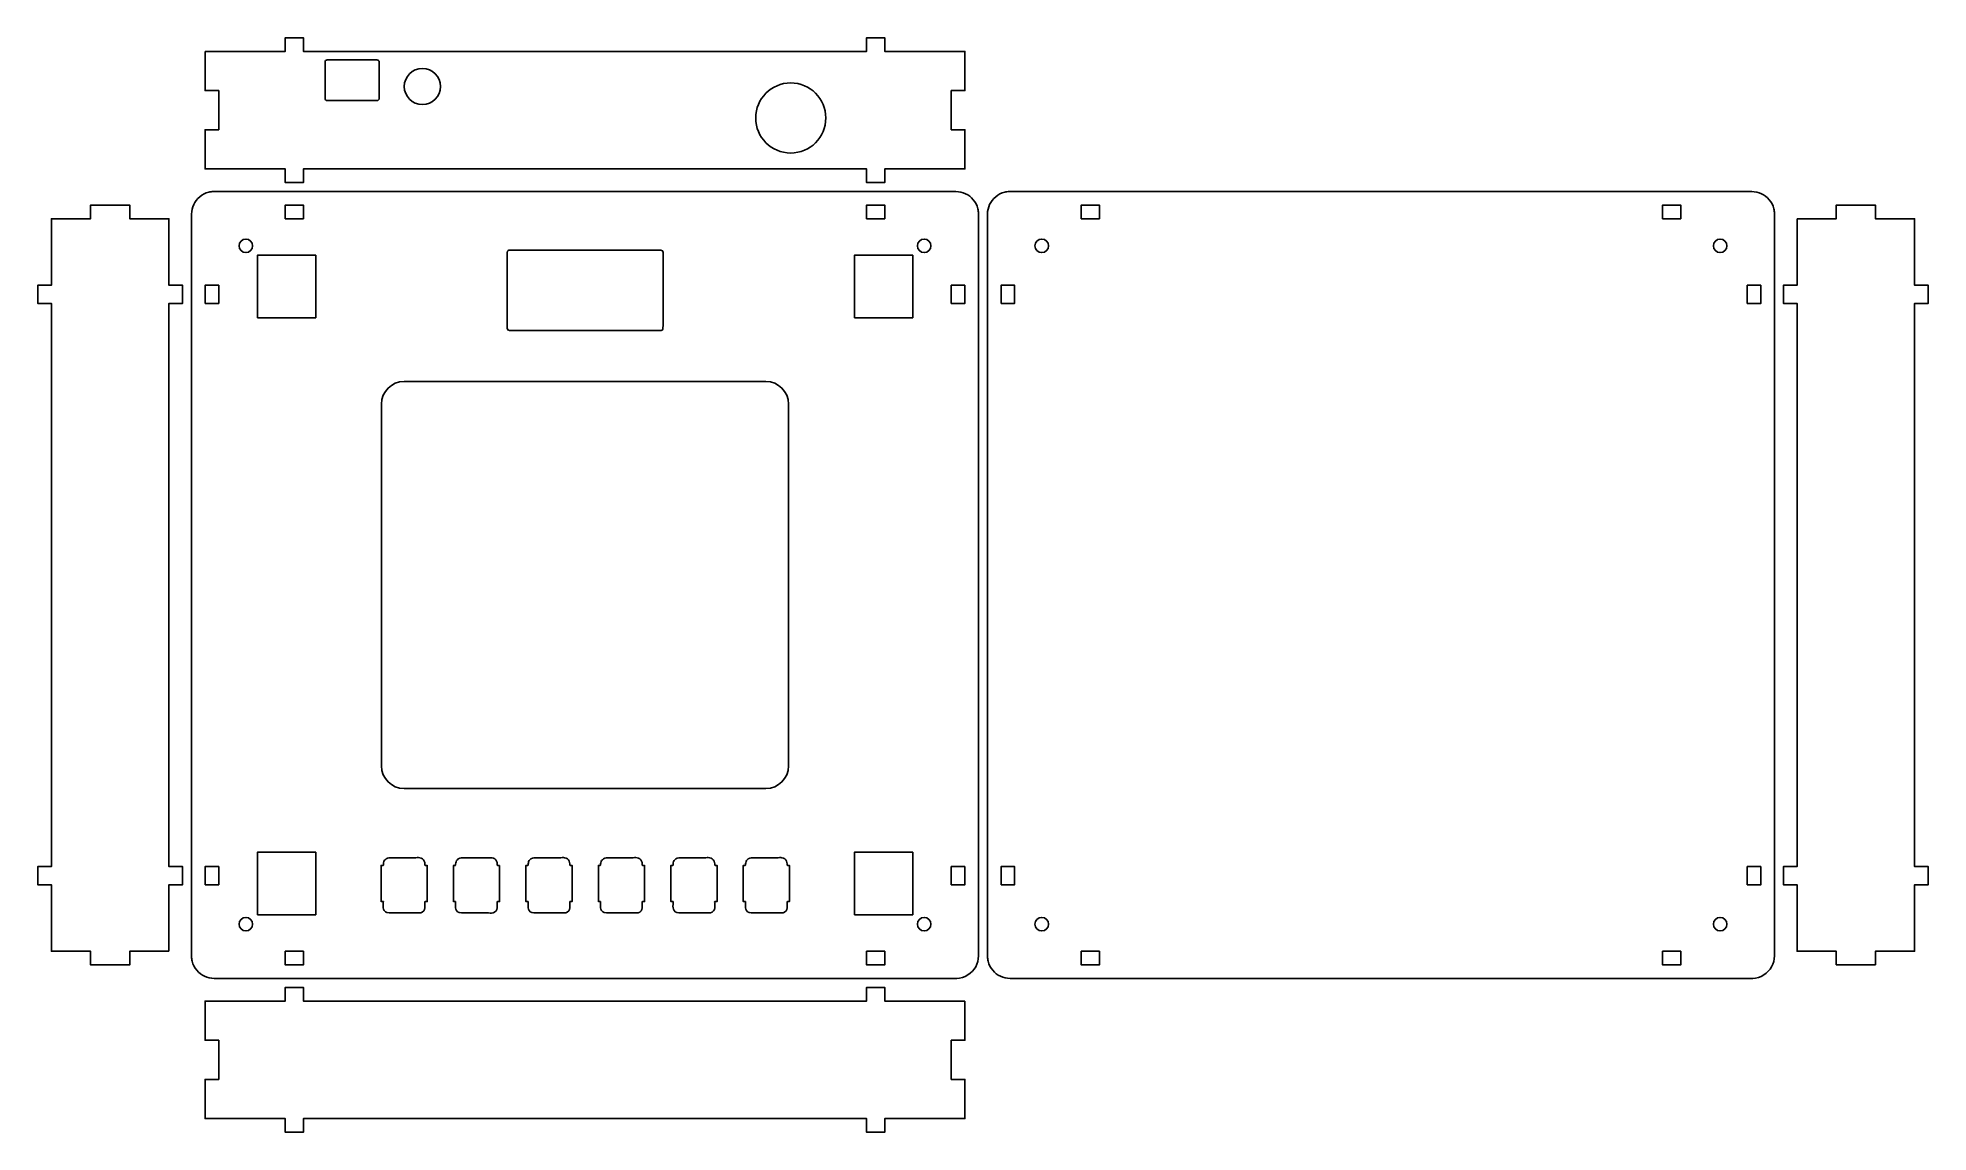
# Model space of a CAD drawing. Extents: x 1 to 419, y -270 to -28.
import ezdxf

# ---------------------------------------------------------------- set-up
doc = ezdxf.new("R2010")
doc.units = 0
doc.layers.add('_LAYER_', color=7, linetype='CONTINUOUS')

msp = doc.modelspace()

# ---------------------------------------------------------------- linework, layer by layer
at = {"layer": '_LAYER_', "color": 7}
for points in [[(37.96, -30.52), (55.69, -30.52), (55.69, -27.52), (59.69, -27.52), (59.69, -30.52), (184.24, -30.52), (184.24, -27.52), (188.24, -27.52), (188.24, -30.52), (205.96, -30.52), (205.96, -39.19), (202.96, -39.19), (202.96, -47.85), (205.96, -47.85), (205.96, -56.52), (188.24, -56.52), (188.24, -59.52), (184.24, -59.52), (184.24, -56.52), (59.69, -56.52), (59.69, -59.52), (55.69, -59.52), (55.69, -56.52), (37.96, -56.52), (37.96, -47.85), (40.96, -47.85), (40.96, -39.19), (37.96, -39.19), (37.96, -30.52)], [(29.97, -229.52), (29.97, -214.79), (32.97, -214.79), (32.97, -210.79), (29.97, -210.79), (29.97, -86.24), (32.97, -86.24), (32.97, -82.24), (29.97, -82.24), (29.97, -67.52), (21.3, -67.52), (21.3, -64.52), (12.63, -64.52), (12.63, -67.52), (3.97, -67.52), (3.97, -82.24), (0.97, -82.24), (0.97, -86.24), (3.97, -86.24), (3.97, -210.79), (0.97, -210.79), (0.97, -214.79), (3.97, -214.79), (3.97, -229.52), (12.63, -229.52), (12.63, -232.52), (21.3, -232.52), (21.3, -229.52), (29.97, -229.52)], [(55.69, -67.52), (59.69, -67.52), (59.69, -64.52), (55.69, -64.52), (55.69, -67.52)], [(184.24, -67.52), (188.24, -67.52), (188.24, -64.52), (184.24, -64.52), (184.24, -67.52)], [(231.69, -67.52), (235.69, -67.52), (235.69, -64.52), (231.69, -64.52), (231.69, -67.52)], [(360.24, -67.52), (364.24, -67.52), (364.24, -64.52), (360.24, -64.52), (360.24, -67.52)], [(389.96, -67.52), (389.96, -82.24), (386.96, -82.24), (386.96, -86.24), (389.96, -86.24), (389.96, -210.79), (386.96, -210.79), (386.96, -214.79), (389.96, -214.79), (389.96, -229.51), (398.63, -229.51), (398.63, -232.51), (407.3, -232.51), (407.3, -229.51), (415.96, -229.51), (415.96, -214.79), (418.96, -214.79), (418.96, -210.79), (415.96, -210.79), (415.96, -86.24), (418.96, -86.24), (418.96, -82.24), (415.96, -82.24), (415.96, -67.52), (407.3, -67.52), (407.3, -64.52), (398.63, -64.52), (398.63, -67.52), (389.96, -67.52)], [(49.51, -89.42), (62.41, -89.42), (62.41, -75.62), (49.51, -75.62), (49.51, -89.42)], [(181.52, -89.42), (194.42, -89.42), (194.42, -75.62), (181.52, -75.62), (181.52, -89.42)], [(37.97, -86.24), (40.97, -86.24), (40.97, -82.24), (37.97, -82.24), (37.97, -86.24)], [(205.96, -82.24), (202.96, -82.24), (202.96, -86.24), (205.96, -86.24), (205.96, -82.24)], [(213.96, -86.24), (216.96, -86.24), (216.96, -82.24), (213.96, -82.24), (213.96, -86.24)], [(381.96, -82.24), (378.96, -82.24), (378.96, -86.24), (381.96, -86.24), (381.96, -82.24)], [(49.52, -221.42), (62.42, -221.42), (62.42, -207.62), (49.52, -207.62), (49.52, -221.42)], [(181.52, -221.42), (194.42, -221.42), (194.42, -207.62), (181.52, -207.62), (181.52, -221.42)], [(37.97, -214.79), (40.97, -214.79), (40.97, -210.79), (37.97, -210.79), (37.97, -214.79)], [(205.96, -210.79), (202.96, -210.79), (202.96, -214.79), (205.96, -214.79), (205.96, -210.79)], [(213.96, -214.79), (216.96, -214.79), (216.96, -210.79), (213.96, -210.79), (213.96, -214.79)], [(381.96, -210.79), (378.96, -210.79), (378.96, -214.79), (381.96, -214.79), (381.96, -210.79)], [(59.69, -229.52), (55.69, -229.52), (55.69, -232.52), (59.69, -232.52), (59.69, -229.52)], [(188.24, -229.52), (184.24, -229.52), (184.24, -232.52), (188.24, -232.52), (188.24, -229.52)], [(235.69, -229.52), (231.69, -229.52), (231.69, -232.52), (235.69, -232.52), (235.69, -229.52)], [(364.24, -229.52), (360.24, -229.52), (360.24, -232.52), (364.24, -232.52), (364.24, -229.52)], [(205.96, -240.52), (205.96, -249.18), (202.96, -249.18), (202.96, -257.85), (205.96, -257.85), (205.96, -266.52), (188.24, -266.52), (188.24, -269.52), (184.24, -269.52), (184.24, -266.52), (59.69, -266.52), (59.69, -269.52), (55.69, -269.52), (55.69, -266.52), (37.97, -266.52), (37.97, -257.85), (40.97, -257.85), (40.97, -249.18), (37.97, -249.18), (37.97, -240.52), (55.69, -240.52), (55.69, -237.52), (59.69, -237.52), (59.69, -240.52), (184.24, -240.52), (184.24, -237.52), (188.24, -237.52), (188.24, -240.52), (205.96, -240.52)]]:
    msp.add_lwpolyline(points, dxfattribs=at)
for points, knots in [([(64.97, -41.39), (68.63, -41.39), (72.3, -41.39), (75.96, -41.39), (76.24, -41.39), (76.47, -41.16), (76.47, -40.89), (76.47, -38.22), (76.47, -35.55), (76.47, -32.89), (76.47, -32.61), (76.24, -32.39), (75.96, -32.39), (72.3, -32.39), (68.63, -32.39), (64.97, -32.39), (64.69, -32.39), (64.47, -32.61), (64.47, -32.89), (64.47, -35.55), (64.47, -38.22), (64.47, -40.89), (64.47, -41.16), (64.69, -41.39), (64.97, -41.39)], [0, 0, 0, 0, 1, 1, 1, 2, 2, 2, 3, 3, 3, 4, 4, 4, 5, 5, 5, 6, 6, 6, 7, 7, 7, 8, 8, 8, 8]), ([(86, -34.28), (83.79, -34.28), (82, -36.07), (82, -38.28), (82, -40.49), (83.79, -42.28), (86, -42.28), (88.21, -42.28), (90, -40.49), (90, -38.28), (90, -36.07), (88.21, -34.28), (86, -34.28)], [0, 0, 0, 0, 1, 1, 1, 2, 2, 2, 3, 3, 3, 4, 4, 4, 4]), ([(167.45, -37.5), (163.17, -37.5), (159.7, -40.97), (159.7, -45.25), (159.7, -49.54), (163.17, -53), (167.45, -53), (171.73, -53), (175.2, -49.54), (175.2, -45.25), (175.2, -40.97), (171.73, -37.5), (167.45, -37.5)], [0, 0, 0, 0, 1, 1, 1, 2, 2, 2, 3, 3, 3, 4, 4, 4, 4]), ([(39.97, -235.52), (68.61, -235.52), (97.25, -235.52), (125.89, -235.52), (140.33, -235.52), (154.76, -235.52), (169.2, -235.52), (176.42, -235.52), (183.63, -235.52), (190.85, -235.52), (194.46, -235.52), (198.07, -235.52), (201.68, -235.52), (203.39, -235.52), (205, -235.78), (206.64, -234.74), (208.09, -233.82), (208.96, -232.23), (208.96, -230.52), (208.96, -201.88), (208.96, -173.23), (208.96, -144.59), (208.96, -128.73), (208.96, -112.87), (208.96, -97.01), (208.96, -89.08), (208.96, -81.15), (208.96, -73.22), (208.96, -70.92), (209.04, -68.64), (208.96, -66.34), (208.95, -65.99), (208.9, -65.66), (208.82, -65.32), (208.63, -64.56), (208.31, -63.93), (207.82, -63.34), (206.87, -62.18), (205.46, -61.52), (203.96, -61.52), (175.32, -61.52), (146.68, -61.52), (118.04, -61.52), (102.18, -61.52), (86.31, -61.52), (70.45, -61.52), (62.52, -61.52), (54.59, -61.52), (46.66, -61.52), (44.37, -61.52), (42.08, -61.44), (39.79, -61.52), (39.44, -61.54), (39.1, -61.58), (38.76, -61.67), (38.01, -61.85), (37.38, -62.17), (36.78, -62.67), (35.63, -63.62), (34.97, -65.03), (34.97, -66.52), (34.97, -95.16), (34.97, -123.8), (34.97, -152.45), (34.97, -168.31), (34.97, -184.17), (34.97, -200.03), (34.97, -207.96), (34.97, -215.89), (34.97, -223.82), (34.97, -226.11), (34.89, -228.4), (34.97, -230.7), (34.98, -231.04), (35.03, -231.38), (35.11, -231.72), (35.3, -232.47), (35.62, -233.1), (36.11, -233.7), (37.06, -234.85), (38.47, -235.52), (39.97, -235.52)], [0, 0, 0, 0, 1, 1, 1, 2, 2, 2, 3, 3, 3, 4, 4, 4, 5, 5, 5, 6, 6, 6, 7, 7, 7, 8, 8, 8, 9, 9, 9, 10, 10, 10, 11, 11, 11, 12, 12, 12, 13, 13, 13, 14, 14, 14, 15, 15, 15, 16, 16, 16, 17, 17, 17, 18, 18, 18, 19, 19, 19, 20, 20, 20, 21, 21, 21, 22, 22, 22, 23, 23, 23, 24, 24, 24, 25, 25, 25, 26, 26, 26, 27, 27, 27, 27]), ([(215.96, -235.52), (244.61, -235.52), (273.25, -235.52), (301.89, -235.52), (316.33, -235.52), (330.76, -235.52), (345.2, -235.52), (352.42, -235.52), (359.63, -235.52), (366.85, -235.52), (370.46, -235.52), (374.07, -235.52), (377.68, -235.52), (379.39, -235.52), (381, -235.78), (382.64, -234.74), (384.09, -233.82), (384.96, -232.23), (384.96, -230.52), (384.96, -201.88), (384.96, -173.23), (384.96, -144.59), (384.96, -128.73), (384.96, -112.87), (384.96, -97.01), (384.96, -89.08), (384.96, -81.15), (384.96, -73.22), (384.96, -70.93), (385.04, -68.64), (384.96, -66.34), (384.95, -65.99), (384.9, -65.66), (384.82, -65.32), (384.63, -64.56), (384.31, -63.93), (383.82, -63.34), (382.87, -62.18), (381.46, -61.52), (379.96, -61.52), (351.32, -61.52), (322.68, -61.52), (294.04, -61.52), (278.18, -61.52), (262.31, -61.52), (246.45, -61.52), (238.52, -61.52), (230.59, -61.52), (222.66, -61.52), (220.37, -61.52), (218.08, -61.44), (215.79, -61.52), (215.44, -61.54), (215.1, -61.58), (214.76, -61.67), (214.01, -61.85), (213.38, -62.17), (212.78, -62.67), (211.63, -63.62), (210.96, -65.03), (210.96, -66.52), (210.96, -95.16), (210.96, -123.8), (210.96, -152.45), (210.96, -168.31), (210.96, -184.17), (210.96, -200.03), (210.96, -207.96), (210.96, -215.89), (210.96, -223.82), (210.96, -226.11), (210.89, -228.4), (210.97, -230.7), (210.98, -231.04), (211.03, -231.38), (211.11, -231.72), (211.3, -232.47), (211.62, -233.11), (212.11, -233.7), (213.06, -234.85), (214.47, -235.52), (215.96, -235.52)], [0, 0, 0, 0, 1, 1, 1, 2, 2, 2, 3, 3, 3, 4, 4, 4, 5, 5, 5, 6, 6, 6, 7, 7, 7, 8, 8, 8, 9, 9, 9, 10, 10, 10, 11, 11, 11, 12, 12, 12, 13, 13, 13, 14, 14, 14, 15, 15, 15, 16, 16, 16, 17, 17, 17, 18, 18, 18, 19, 19, 19, 20, 20, 20, 21, 21, 21, 22, 22, 22, 23, 23, 23, 24, 24, 24, 25, 25, 25, 26, 26, 26, 27, 27, 27, 27]), ([(48.47, -73.52), (48.47, -72.69), (47.79, -72.02), (46.97, -72.02), (46.14, -72.02), (45.47, -72.69), (45.47, -73.52), (45.47, -74.35), (46.14, -75.02), (46.97, -75.02), (47.79, -75.02), (48.47, -74.35), (48.47, -73.52)], [0, 0, 0, 0, 1, 1, 1, 2, 2, 2, 3, 3, 3, 4, 4, 4, 4]), ([(105.27, -92.22), (113.9, -92.22), (122.52, -92.22), (131.15, -92.22), (133.31, -92.22), (135.47, -92.22), (137.62, -92.22), (137.89, -92.22), (138.16, -92.22), (138.43, -92.22), (138.72, -92.22), (138.97, -92.29), (139.15, -91.97), (139.24, -91.81), (139.21, -90.51), (139.21, -90.37), (139.21, -89.29), (139.21, -88.21), (139.21, -87.13), (139.21, -84.97), (139.21, -82.82), (139.21, -80.66), (139.21, -79.58), (139.21, -78.5), (139.21, -77.43), (139.21, -76.89), (139.21, -76.35), (139.21, -75.81), (139.21, -75.37), (139.44, -74.47), (138.71, -74.47), (130.09, -74.47), (121.46, -74.47), (112.83, -74.47), (110.67, -74.47), (108.52, -74.47), (106.36, -74.47), (106.09, -74.47), (105.82, -74.47), (105.55, -74.47), (105.27, -74.47), (105.01, -74.41), (104.83, -74.73), (104.74, -74.89), (104.77, -76.19), (104.77, -76.33), (104.77, -77.41), (104.77, -78.49), (104.77, -79.57), (104.77, -81.73), (104.77, -83.88), (104.77, -86.04), (104.77, -87.12), (104.77, -88.2), (104.77, -89.27), (104.77, -89.81), (104.77, -90.35), (104.77, -90.89), (104.77, -91.33), (104.54, -92.22), (105.27, -92.22)], [0, 0, 0, 0, 1, 1, 1, 2, 2, 2, 3, 3, 3, 4, 4, 4, 5, 5, 5, 6, 6, 6, 7, 7, 7, 8, 8, 8, 9, 9, 9, 10, 10, 10, 11, 11, 11, 12, 12, 12, 13, 13, 13, 14, 14, 14, 15, 15, 15, 16, 16, 16, 17, 17, 17, 18, 18, 18, 19, 19, 19, 20, 20, 20, 20]), ([(198.46, -73.52), (198.46, -72.69), (197.79, -72.02), (196.96, -72.02), (196.14, -72.02), (195.46, -72.69), (195.46, -73.52), (195.46, -74.35), (196.14, -75.02), (196.96, -75.02), (197.79, -75.02), (198.46, -74.35), (198.46, -73.52)], [0, 0, 0, 0, 1, 1, 1, 2, 2, 2, 3, 3, 3, 4, 4, 4, 4]), ([(224.46, -73.52), (224.46, -72.69), (223.79, -72.02), (222.96, -72.02), (222.14, -72.02), (221.46, -72.69), (221.46, -73.52), (221.46, -74.35), (222.14, -75.02), (222.96, -75.02), (223.79, -75.02), (224.46, -74.35), (224.46, -73.52)], [0, 0, 0, 0, 1, 1, 1, 2, 2, 2, 3, 3, 3, 4, 4, 4, 4]), ([(374.46, -73.52), (374.46, -72.69), (373.79, -72.02), (372.96, -72.02), (372.14, -72.02), (371.46, -72.69), (371.46, -73.52), (371.46, -74.35), (372.14, -75.02), (372.96, -75.02), (373.79, -75.02), (374.46, -74.35), (374.46, -73.52)], [0, 0, 0, 0, 1, 1, 1, 2, 2, 2, 3, 3, 3, 4, 4, 4, 4]), ([(161.96, -193.52), (135.3, -193.52), (108.63, -193.52), (81.96, -193.52), (79.2, -193.52), (76.96, -191.28), (76.96, -188.52), (76.96, -161.85), (76.96, -135.18), (76.96, -108.52), (76.96, -105.76), (79.2, -103.52), (81.96, -103.52), (108.63, -103.52), (135.3, -103.52), (161.96, -103.52), (164.72, -103.52), (166.96, -105.76), (166.96, -108.52), (166.96, -135.18), (166.96, -161.85), (166.96, -188.52), (166.96, -191.28), (164.72, -193.52), (161.96, -193.52)], [0, 0, 0, 0, 1, 1, 1, 2, 2, 2, 3, 3, 3, 4, 4, 4, 5, 5, 5, 6, 6, 6, 7, 7, 7, 8, 8, 8, 8]), ([(77.37, -218.52), (77.37, -219.28), (77.09, -220.56), (78.15, -220.95), (78.42, -221.04), (80.45, -221.02), (80.7, -221.02), (81.57, -221.02), (82.44, -221.02), (83.31, -221.02), (83.75, -221.02), (84.18, -221.02), (84.62, -221.02), (85.09, -221.02), (85.53, -221.12), (85.99, -220.84), (86.55, -220.5), (86.57, -220.06), (86.57, -219.5), (86.57, -219.27), (86.57, -219.05), (86.57, -218.83), (86.57, -218.76), (86.47, -218.52), (86.6, -218.52), (86.7, -218.52), (86.79, -218.52), (86.88, -218.52), (86.93, -218.52), (86.98, -218.52), (87.02, -218.52), (87.03, -218.52), (87.04, -218.52), (87.06, -218.52), (87.06, -218.52), (87.07, -218.53), (87.07, -218.52), (87.07, -218.45), (87.07, -218.38), (87.07, -218.31), (87.07, -218.17), (87.07, -218.03), (87.07, -217.89), (87.07, -217.34), (87.07, -216.78), (87.07, -216.23), (87.07, -214.45), (87.07, -212.68), (87.07, -210.91), (87.07, -210.79), (87.07, -210.68), (87.07, -210.57), (87.07, -210.55), (87.08, -210.52), (87.05, -210.52), (87.03, -210.52), (87.02, -210.52), (87.01, -210.52), (86.98, -210.52), (86.95, -210.52), (86.92, -210.52), (86.86, -210.52), (86.81, -210.52), (86.75, -210.52), (86.68, -210.52), (86.57, -210.58), (86.57, -210.46), (86.57, -210.37), (86.57, -210.28), (86.57, -210.19), (86.56, -209.97), (86.51, -209.78), (86.42, -209.59), (86.19, -209.14), (85.91, -208.93), (85.41, -208.84), (85.04, -208.78), (84.68, -208.82), (84.31, -208.82), (83.95, -208.82), (83.59, -208.82), (83.23, -208.82), (82.36, -208.82), (81.49, -208.82), (80.63, -208.82), (80.19, -208.82), (79.76, -208.82), (79.32, -208.82), (78.85, -208.82), (78.4, -208.76), (77.96, -209.07), (77.63, -209.31), (77.46, -209.57), (77.39, -209.97), (77.36, -210.13), (77.37, -210.29), (77.37, -210.44), (77.37, -210.61), (77.21, -210.52), (77.11, -210.52), (77.05, -210.52), (76.99, -210.52), (76.92, -210.52), (76.91, -210.52), (76.89, -210.52), (76.88, -210.52), (76.84, -210.52), (76.87, -210.55), (76.87, -210.57), (76.87, -210.67), (76.87, -210.76), (76.87, -210.86), (76.87, -211.05), (76.87, -211.24), (76.87, -211.42), (76.87, -212.18), (76.87, -212.94), (76.87, -213.7), (76.87, -214.77), (76.87, -215.84), (76.87, -216.9), (76.87, -217.44), (76.87, -217.97), (76.87, -218.51), (76.87, -218.57), (76.93, -218.52), (76.96, -218.52), (77.1, -218.52), (77.23, -218.52), (77.37, -218.52)], [0, 0, 0, 0, 1, 1, 1, 2, 2, 2, 3, 3, 3, 4, 4, 4, 5, 5, 5, 6, 6, 6, 7, 7, 7, 8, 8, 8, 9, 9, 9, 10, 10, 10, 11, 11, 11, 12, 12, 12, 13, 13, 13, 14, 14, 14, 15, 15, 15, 16, 16, 16, 17, 17, 17, 18, 18, 18, 19, 19, 19, 20, 20, 20, 21, 21, 21, 22, 22, 22, 23, 23, 23, 24, 24, 24, 25, 25, 25, 26, 26, 26, 27, 27, 27, 28, 28, 28, 29, 29, 29, 30, 30, 30, 31, 31, 31, 32, 32, 32, 33, 33, 33, 34, 34, 34, 35, 35, 35, 36, 36, 36, 37, 37, 37, 38, 38, 38, 39, 39, 39, 40, 40, 40, 41, 41, 41, 42, 42, 42, 43, 43, 43, 43]), ([(93.36, -218.54), (93.36, -219.3), (93.08, -220.57), (94.14, -220.96), (94.41, -221.06), (96.44, -221.04), (96.69, -221.04), (97.56, -221.04), (98.44, -221.04), (99.31, -221.04), (99.74, -221.04), (100.18, -221.04), (100.61, -221.04), (101.08, -221.04), (101.52, -221.14), (101.98, -220.86), (102.54, -220.52), (102.56, -220.07), (102.56, -219.51), (102.56, -219.29), (102.56, -219.07), (102.56, -218.84), (102.56, -218.77), (102.46, -218.54), (102.6, -218.54), (102.69, -218.54), (102.78, -218.54), (102.88, -218.54), (102.92, -218.54), (102.97, -218.54), (103.01, -218.54), (103.03, -218.54), (103.04, -218.54), (103.05, -218.54), (103.05, -218.54), (103.06, -218.54), (103.06, -218.53), (103.06, -218.46), (103.06, -218.4), (103.06, -218.33), (103.06, -218.19), (103.06, -218.05), (103.06, -217.91), (103.06, -217.35), (103.06, -216.8), (103.06, -216.24), (103.06, -214.47), (103.06, -212.69), (103.06, -210.92), (103.06, -210.81), (103.06, -210.7), (103.06, -210.58), (103.06, -210.56), (103.07, -210.54), (103.04, -210.54), (103.03, -210.54), (103.01, -210.54), (103, -210.54), (102.97, -210.54), (102.94, -210.54), (102.91, -210.54), (102.86, -210.54), (102.8, -210.54), (102.74, -210.54), (102.67, -210.54), (102.56, -210.6), (102.56, -210.47), (102.56, -210.38), (102.56, -210.29), (102.56, -210.2), (102.55, -209.99), (102.51, -209.8), (102.41, -209.61), (102.19, -209.16), (101.9, -208.95), (101.41, -208.86), (101.04, -208.79), (100.67, -208.84), (100.3, -208.84), (99.94, -208.84), (99.58, -208.84), (99.22, -208.84), (98.35, -208.84), (97.49, -208.84), (96.62, -208.84), (96.18, -208.84), (95.75, -208.84), (95.31, -208.84), (94.84, -208.84), (94.4, -208.78), (93.95, -209.09), (93.62, -209.32), (93.45, -209.59), (93.38, -209.99), (93.35, -210.14), (93.36, -210.3), (93.36, -210.46), (93.36, -210.63), (93.2, -210.54), (93.1, -210.54), (93.04, -210.54), (92.98, -210.54), (92.91, -210.54), (92.9, -210.54), (92.88, -210.54), (92.87, -210.54), (92.83, -210.54), (92.86, -210.57), (92.86, -210.59), (92.86, -210.68), (92.86, -210.78), (92.86, -210.87), (92.86, -211.06), (92.86, -211.25), (92.86, -211.44), (92.86, -212.2), (92.86, -212.96), (92.86, -213.71), (92.86, -214.78), (92.86, -215.85), (92.86, -216.92), (92.86, -217.45), (92.86, -217.99), (92.86, -218.52), (92.86, -218.59), (92.92, -218.54), (92.96, -218.54), (93.09, -218.54), (93.22, -218.54), (93.36, -218.54)], [0, 0, 0, 0, 1, 1, 1, 2, 2, 2, 3, 3, 3, 4, 4, 4, 5, 5, 5, 6, 6, 6, 7, 7, 7, 8, 8, 8, 9, 9, 9, 10, 10, 10, 11, 11, 11, 12, 12, 12, 13, 13, 13, 14, 14, 14, 15, 15, 15, 16, 16, 16, 17, 17, 17, 18, 18, 18, 19, 19, 19, 20, 20, 20, 21, 21, 21, 22, 22, 22, 23, 23, 23, 24, 24, 24, 25, 25, 25, 26, 26, 26, 27, 27, 27, 28, 28, 28, 29, 29, 29, 30, 30, 30, 31, 31, 31, 32, 32, 32, 33, 33, 33, 34, 34, 34, 35, 35, 35, 36, 36, 36, 37, 37, 37, 38, 38, 38, 39, 39, 39, 40, 40, 40, 41, 41, 41, 42, 42, 42, 43, 43, 43, 43]), ([(109.4, -218.52), (109.4, -219.28), (109.13, -220.56), (110.19, -220.95), (110.46, -221.04), (112.48, -221.02), (112.74, -221.02), (113.61, -221.02), (114.48, -221.02), (115.35, -221.02), (115.79, -221.02), (116.22, -221.02), (116.66, -221.02), (117.13, -221.02), (117.57, -221.12), (118.03, -220.84), (118.59, -220.5), (118.61, -220.06), (118.61, -219.5), (118.61, -219.27), (118.61, -219.05), (118.61, -218.83), (118.61, -218.76), (118.51, -218.52), (118.64, -218.52), (118.74, -218.52), (118.83, -218.52), (118.92, -218.52), (118.97, -218.52), (119.02, -218.52), (119.06, -218.52), (119.07, -218.52), (119.08, -218.52), (119.1, -218.52), (119.1, -218.52), (119.1, -218.53), (119.1, -218.52), (119.1, -218.45), (119.1, -218.38), (119.1, -218.31), (119.1, -218.17), (119.1, -218.03), (119.1, -217.89), (119.1, -217.34), (119.1, -216.78), (119.1, -216.23), (119.1, -214.45), (119.1, -212.68), (119.1, -210.91), (119.1, -210.79), (119.1, -210.68), (119.1, -210.57), (119.1, -210.55), (119.12, -210.52), (119.09, -210.52), (119.07, -210.52), (119.06, -210.52), (119.04, -210.52), (119.02, -210.52), (118.99, -210.52), (118.96, -210.52), (118.9, -210.52), (118.85, -210.52), (118.79, -210.52), (118.72, -210.52), (118.61, -210.58), (118.61, -210.46), (118.61, -210.37), (118.61, -210.28), (118.6, -210.19), (118.6, -209.97), (118.55, -209.79), (118.46, -209.59), (118.23, -209.15), (117.95, -208.93), (117.45, -208.84), (117.08, -208.78), (116.72, -208.82), (116.35, -208.82), (115.99, -208.82), (115.63, -208.82), (115.27, -208.82), (114.4, -208.82), (113.53, -208.82), (112.66, -208.82), (112.23, -208.82), (111.8, -208.82), (111.36, -208.82), (110.88, -208.82), (110.44, -208.76), (110, -209.07), (109.67, -209.31), (109.5, -209.57), (109.43, -209.97), (109.4, -210.13), (109.4, -210.29), (109.4, -210.44), (109.4, -210.61), (109.25, -210.52), (109.15, -210.52), (109.09, -210.52), (109.03, -210.52), (108.96, -210.52), (108.95, -210.52), (108.93, -210.52), (108.91, -210.52), (108.88, -210.52), (108.91, -210.55), (108.91, -210.57), (108.91, -210.67), (108.91, -210.76), (108.91, -210.86), (108.91, -211.05), (108.91, -211.24), (108.91, -211.42), (108.91, -212.18), (108.91, -212.94), (108.91, -213.7), (108.91, -214.77), (108.91, -215.84), (108.91, -216.9), (108.91, -217.44), (108.91, -217.97), (108.91, -218.51), (108.91, -218.57), (108.97, -218.52), (109, -218.52), (109.14, -218.52), (109.27, -218.52), (109.4, -218.52)], [0, 0, 0, 0, 1, 1, 1, 2, 2, 2, 3, 3, 3, 4, 4, 4, 5, 5, 5, 6, 6, 6, 7, 7, 7, 8, 8, 8, 9, 9, 9, 10, 10, 10, 11, 11, 11, 12, 12, 12, 13, 13, 13, 14, 14, 14, 15, 15, 15, 16, 16, 16, 17, 17, 17, 18, 18, 18, 19, 19, 19, 20, 20, 20, 21, 21, 21, 22, 22, 22, 23, 23, 23, 24, 24, 24, 25, 25, 25, 26, 26, 26, 27, 27, 27, 28, 28, 28, 29, 29, 29, 30, 30, 30, 31, 31, 31, 32, 32, 32, 33, 33, 33, 34, 34, 34, 35, 35, 35, 36, 36, 36, 37, 37, 37, 38, 38, 38, 39, 39, 39, 40, 40, 40, 41, 41, 41, 42, 42, 42, 43, 43, 43, 43]), ([(125.42, -218.52), (125.42, -219.28), (125.15, -220.56), (126.21, -220.95), (126.48, -221.04), (128.5, -221.02), (128.76, -221.02), (129.63, -221.02), (130.5, -221.02), (131.37, -221.02), (131.81, -221.02), (132.24, -221.02), (132.68, -221.02), (133.15, -221.02), (133.59, -221.12), (134.05, -220.84), (134.61, -220.5), (134.63, -220.06), (134.63, -219.5), (134.63, -219.27), (134.63, -219.05), (134.63, -218.83), (134.63, -218.76), (134.53, -218.52), (134.66, -218.52), (134.76, -218.52), (134.85, -218.52), (134.94, -218.52), (134.99, -218.52), (135.04, -218.52), (135.08, -218.52), (135.09, -218.52), (135.1, -218.52), (135.12, -218.52), (135.12, -218.52), (135.12, -218.53), (135.12, -218.52), (135.12, -218.45), (135.12, -218.38), (135.12, -218.31), (135.12, -218.17), (135.12, -218.03), (135.12, -217.89), (135.12, -217.34), (135.12, -216.78), (135.12, -216.23), (135.12, -214.45), (135.12, -212.68), (135.12, -210.91), (135.12, -210.79), (135.12, -210.68), (135.12, -210.57), (135.12, -210.55), (135.14, -210.52), (135.11, -210.52), (135.09, -210.52), (135.08, -210.52), (135.06, -210.52), (135.04, -210.52), (135.01, -210.52), (134.98, -210.52), (134.92, -210.52), (134.87, -210.52), (134.81, -210.52), (134.74, -210.52), (134.63, -210.58), (134.63, -210.46), (134.63, -210.37), (134.63, -210.28), (134.62, -210.19), (134.62, -209.97), (134.57, -209.78), (134.48, -209.59), (134.25, -209.15), (133.97, -208.93), (133.47, -208.84), (133.1, -208.78), (132.74, -208.82), (132.37, -208.82), (132.01, -208.82), (131.65, -208.82), (131.29, -208.82), (130.42, -208.82), (129.55, -208.82), (128.68, -208.82), (128.25, -208.82), (127.82, -208.82), (127.38, -208.82), (126.9, -208.82), (126.46, -208.76), (126.02, -209.07), (125.69, -209.31), (125.52, -209.57), (125.45, -209.97), (125.42, -210.13), (125.42, -210.29), (125.42, -210.44), (125.42, -210.61), (125.27, -210.52), (125.17, -210.52), (125.11, -210.52), (125.05, -210.52), (124.98, -210.52), (124.97, -210.52), (124.95, -210.52), (124.93, -210.52), (124.9, -210.52), (124.93, -210.55), (124.93, -210.57), (124.93, -210.67), (124.93, -210.76), (124.93, -210.86), (124.93, -211.05), (124.93, -211.24), (124.93, -211.42), (124.93, -212.18), (124.93, -212.94), (124.93, -213.7), (124.93, -214.77), (124.93, -215.84), (124.93, -216.9), (124.93, -217.44), (124.93, -217.97), (124.93, -218.51), (124.93, -218.57), (124.99, -218.52), (125.02, -218.52), (125.16, -218.52), (125.29, -218.52), (125.42, -218.52)], [0, 0, 0, 0, 1, 1, 1, 2, 2, 2, 3, 3, 3, 4, 4, 4, 5, 5, 5, 6, 6, 6, 7, 7, 7, 8, 8, 8, 9, 9, 9, 10, 10, 10, 11, 11, 11, 12, 12, 12, 13, 13, 13, 14, 14, 14, 15, 15, 15, 16, 16, 16, 17, 17, 17, 18, 18, 18, 19, 19, 19, 20, 20, 20, 21, 21, 21, 22, 22, 22, 23, 23, 23, 24, 24, 24, 25, 25, 25, 26, 26, 26, 27, 27, 27, 28, 28, 28, 29, 29, 29, 30, 30, 30, 31, 31, 31, 32, 32, 32, 33, 33, 33, 34, 34, 34, 35, 35, 35, 36, 36, 36, 37, 37, 37, 38, 38, 38, 39, 39, 39, 40, 40, 40, 41, 41, 41, 42, 42, 42, 43, 43, 43, 43]), ([(141.45, -218.52), (141.45, -219.28), (141.17, -220.56), (142.23, -220.95), (142.5, -221.04), (144.53, -221.02), (144.78, -221.02), (145.65, -221.02), (146.52, -221.02), (147.39, -221.02), (147.83, -221.02), (148.26, -221.02), (148.7, -221.02), (149.17, -221.02), (149.61, -221.12), (150.07, -220.84), (150.63, -220.5), (150.65, -220.06), (150.65, -219.5), (150.65, -219.27), (150.65, -219.05), (150.65, -218.83), (150.65, -218.76), (150.55, -218.52), (150.69, -218.52), (150.78, -218.52), (150.87, -218.52), (150.96, -218.52), (151.01, -218.52), (151.06, -218.52), (151.1, -218.52), (151.11, -218.52), (151.13, -218.52), (151.14, -218.52), (151.14, -218.52), (151.15, -218.53), (151.15, -218.52), (151.15, -218.45), (151.15, -218.38), (151.15, -218.31), (151.15, -218.17), (151.15, -218.03), (151.15, -217.89), (151.15, -217.34), (151.15, -216.78), (151.15, -216.23), (151.15, -214.45), (151.15, -212.68), (151.15, -210.91), (151.15, -210.79), (151.15, -210.68), (151.15, -210.57), (151.15, -210.55), (151.16, -210.52), (151.13, -210.52), (151.11, -210.52), (151.1, -210.52), (151.09, -210.52), (151.06, -210.52), (151.03, -210.52), (151, -210.52), (150.94, -210.52), (150.89, -210.52), (150.83, -210.52), (150.76, -210.52), (150.65, -210.58), (150.65, -210.46), (150.65, -210.37), (150.65, -210.28), (150.65, -210.19), (150.64, -209.97), (150.59, -209.78), (150.5, -209.59), (150.27, -209.14), (149.99, -208.93), (149.49, -208.84), (149.12, -208.78), (148.76, -208.82), (148.39, -208.82), (148.03, -208.82), (147.67, -208.82), (147.31, -208.82), (146.44, -208.82), (145.57, -208.82), (144.71, -208.82), (144.27, -208.82), (143.84, -208.82), (143.4, -208.82), (142.93, -208.82), (142.48, -208.76), (142.04, -209.07), (141.71, -209.31), (141.54, -209.57), (141.47, -209.97), (141.44, -210.13), (141.45, -210.29), (141.45, -210.44), (141.45, -210.61), (141.29, -210.52), (141.19, -210.52), (141.13, -210.52), (141.07, -210.52), (141, -210.52), (140.99, -210.52), (140.97, -210.52), (140.96, -210.52), (140.92, -210.52), (140.95, -210.55), (140.95, -210.57), (140.95, -210.67), (140.95, -210.76), (140.95, -210.86), (140.95, -211.05), (140.95, -211.24), (140.95, -211.42), (140.95, -212.18), (140.95, -212.94), (140.95, -213.7), (140.95, -214.77), (140.95, -215.84), (140.95, -216.9), (140.95, -217.44), (140.95, -217.97), (140.95, -218.51), (140.95, -218.57), (141.01, -218.52), (141.04, -218.52), (141.18, -218.52), (141.31, -218.52), (141.45, -218.52)], [0, 0, 0, 0, 1, 1, 1, 2, 2, 2, 3, 3, 3, 4, 4, 4, 5, 5, 5, 6, 6, 6, 7, 7, 7, 8, 8, 8, 9, 9, 9, 10, 10, 10, 11, 11, 11, 12, 12, 12, 13, 13, 13, 14, 14, 14, 15, 15, 15, 16, 16, 16, 17, 17, 17, 18, 18, 18, 19, 19, 19, 20, 20, 20, 21, 21, 21, 22, 22, 22, 23, 23, 23, 24, 24, 24, 25, 25, 25, 26, 26, 26, 27, 27, 27, 28, 28, 28, 29, 29, 29, 30, 30, 30, 31, 31, 31, 32, 32, 32, 33, 33, 33, 34, 34, 34, 35, 35, 35, 36, 36, 36, 37, 37, 37, 38, 38, 38, 39, 39, 39, 40, 40, 40, 41, 41, 41, 42, 42, 42, 43, 43, 43, 43]), ([(157.47, -218.52), (157.47, -219.28), (157.19, -220.56), (158.25, -220.95), (158.52, -221.04), (160.54, -221.02), (160.8, -221.02), (161.67, -221.02), (162.54, -221.02), (163.41, -221.02), (163.85, -221.02), (164.28, -221.02), (164.72, -221.02), (165.19, -221.02), (165.63, -221.12), (166.09, -220.84), (166.65, -220.5), (166.67, -220.06), (166.67, -219.5), (166.67, -219.27), (166.67, -219.05), (166.67, -218.83), (166.67, -218.76), (166.57, -218.52), (166.7, -218.52), (166.8, -218.52), (166.89, -218.52), (166.98, -218.52), (167.03, -218.52), (167.08, -218.52), (167.12, -218.52), (167.13, -218.52), (167.15, -218.52), (167.16, -218.52), (167.16, -218.52), (167.17, -218.53), (167.17, -218.52), (167.17, -218.45), (167.17, -218.38), (167.17, -218.31), (167.17, -218.17), (167.17, -218.03), (167.17, -217.89), (167.17, -217.34), (167.17, -216.78), (167.17, -216.23), (167.17, -214.45), (167.17, -212.68), (167.17, -210.91), (167.17, -210.79), (167.17, -210.68), (167.17, -210.57), (167.17, -210.55), (167.18, -210.52), (167.15, -210.52), (167.13, -210.52), (167.12, -210.52), (167.1, -210.52), (167.08, -210.52), (167.05, -210.52), (167.02, -210.52), (166.96, -210.52), (166.91, -210.52), (166.85, -210.52), (166.78, -210.52), (166.67, -210.58), (166.67, -210.46), (166.67, -210.37), (166.67, -210.28), (166.66, -210.19), (166.66, -209.97), (166.61, -209.78), (166.52, -209.59), (166.29, -209.15), (166.01, -208.93), (165.51, -208.84), (165.14, -208.78), (164.78, -208.82), (164.41, -208.82), (164.05, -208.82), (163.69, -208.82), (163.33, -208.82), (162.46, -208.82), (161.59, -208.82), (160.72, -208.82), (160.29, -208.82), (159.86, -208.82), (159.42, -208.82), (158.95, -208.82), (158.5, -208.76), (158.06, -209.07), (157.73, -209.31), (157.56, -209.57), (157.49, -209.97), (157.46, -210.13), (157.47, -210.29), (157.47, -210.44), (157.47, -210.61), (157.31, -210.52), (157.21, -210.52), (157.15, -210.52), (157.09, -210.52), (157.02, -210.52), (157.01, -210.52), (156.99, -210.52), (156.97, -210.52), (156.94, -210.52), (156.97, -210.55), (156.97, -210.57), (156.97, -210.67), (156.97, -210.76), (156.97, -210.86), (156.97, -211.05), (156.97, -211.24), (156.97, -211.42), (156.97, -212.18), (156.97, -212.94), (156.97, -213.7), (156.97, -214.77), (156.97, -215.84), (156.97, -216.9), (156.97, -217.44), (156.97, -217.97), (156.97, -218.51), (156.97, -218.57), (157.03, -218.52), (157.06, -218.52), (157.2, -218.52), (157.33, -218.52), (157.47, -218.52)], [0, 0, 0, 0, 1, 1, 1, 2, 2, 2, 3, 3, 3, 4, 4, 4, 5, 5, 5, 6, 6, 6, 7, 7, 7, 8, 8, 8, 9, 9, 9, 10, 10, 10, 11, 11, 11, 12, 12, 12, 13, 13, 13, 14, 14, 14, 15, 15, 15, 16, 16, 16, 17, 17, 17, 18, 18, 18, 19, 19, 19, 20, 20, 20, 21, 21, 21, 22, 22, 22, 23, 23, 23, 24, 24, 24, 25, 25, 25, 26, 26, 26, 27, 27, 27, 28, 28, 28, 29, 29, 29, 30, 30, 30, 31, 31, 31, 32, 32, 32, 33, 33, 33, 34, 34, 34, 35, 35, 35, 36, 36, 36, 37, 37, 37, 38, 38, 38, 39, 39, 39, 40, 40, 40, 41, 41, 41, 42, 42, 42, 43, 43, 43, 43]), ([(48.47, -223.52), (48.47, -222.69), (47.79, -222.02), (46.97, -222.02), (46.14, -222.02), (45.47, -222.69), (45.47, -223.52), (45.47, -224.35), (46.14, -225.02), (46.97, -225.02), (47.79, -225.02), (48.47, -224.35), (48.47, -223.52)], [0, 0, 0, 0, 1, 1, 1, 2, 2, 2, 3, 3, 3, 4, 4, 4, 4]), ([(198.46, -223.52), (198.46, -222.69), (197.79, -222.02), (196.96, -222.02), (196.14, -222.02), (195.46, -222.69), (195.46, -223.52), (195.46, -224.35), (196.14, -225.02), (196.96, -225.02), (197.79, -225.02), (198.46, -224.35), (198.46, -223.52)], [0, 0, 0, 0, 1, 1, 1, 2, 2, 2, 3, 3, 3, 4, 4, 4, 4]), ([(224.46, -223.52), (224.46, -222.69), (223.79, -222.02), (222.96, -222.02), (222.14, -222.02), (221.46, -222.69), (221.46, -223.52), (221.46, -224.35), (222.14, -225.02), (222.96, -225.02), (223.79, -225.02), (224.46, -224.35), (224.46, -223.52)], [0, 0, 0, 0, 1, 1, 1, 2, 2, 2, 3, 3, 3, 4, 4, 4, 4]), ([(374.46, -223.52), (374.46, -222.69), (373.79, -222.02), (372.96, -222.02), (372.14, -222.02), (371.46, -222.69), (371.46, -223.52), (371.46, -224.35), (372.14, -225.02), (372.96, -225.02), (373.79, -225.02), (374.46, -224.35), (374.46, -223.52)], [0, 0, 0, 0, 1, 1, 1, 2, 2, 2, 3, 3, 3, 4, 4, 4, 4])]:
    msp.add_open_spline(points, degree=3, knots=knots, dxfattribs=at)

doc.saveas('drawing.dxf')
